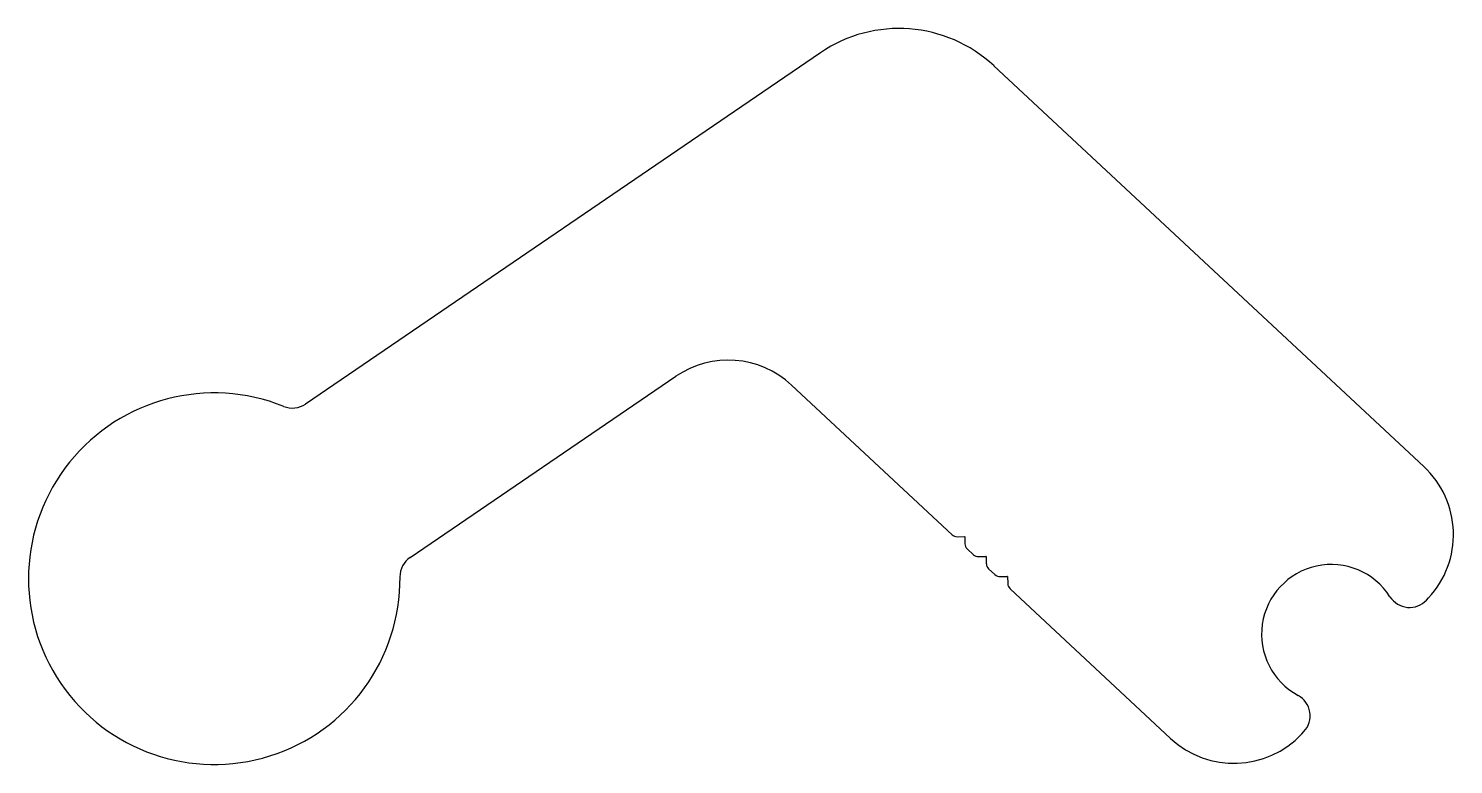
# Model space of a CAD drawing. Header units: inches. Extents: x -26.5 to 22.3, y -0.4 to 24.8.
import ezdxf

# ---------------------------------------------------------------- set-up
doc = ezdxf.new("R2010")
doc.units = ezdxf.units.IN
doc.header["$MEASUREMENT"] = 0

msp = doc.modelspace()

# ---------------------------------------------------------------- linework, layer by layer
at = {"color": 7}
for p, q in [((0.616, 23.936), (-16.99, 11.928)), ((21.243, 9.79), (6.546, 23.486)), ((-13.412, 6.682), (-4.329, 12.877)), ((-0.376, 12.577), (5.114, 7.46)), ((5.294, 7.394), (5.535, 7.402)), ((5.544, 7.394), (5.552, 7.153)), ((5.632, 6.978), (5.846, 6.779)), ((6.025, 6.712), (6.267, 6.72)), ((6.275, 6.713), (6.284, 6.471)), ((6.363, 6.297), (6.577, 6.097)), ((6.577, 6.097), (6.363, 6.297)), ((6.363, 6.297), (6.577, 6.097)), ((6.577, 6.097), (6.363, 6.297)), ((6.363, 6.297), (6.577, 6.097)), ((6.757, 6.03), (6.998, 6.039)), ((7.007, 6.031), (7.015, 5.789)), ((7.095, 5.615), (7.095, 5.615)), ((7.095, 5.615), (7.095, 5.615)), ((7.095, 5.615), (12.585, 0.499)), ((21.333, 5.229), (21.401, 5.303)), ((17.072, 0.657), (17.141, 0.731))]:
    msp.add_line(p, q, dxfattribs=at)
for centre, radius, start, end in [((3.299, 20.002), 4.763, 47.02, 124.2967), ((-2.54, 10.254), 3.175, 47.02, 124.2967), ((-20.108, 5.958), 6.35, 68.0457, 0.5477), ((-17.437, 12.584), 0.794, 248.0457, 304.2967), ((19.078, 7.467), 3.175, 317.02, 47.02), ((5.285, 7.643), 0.25, 227.02, 272.02), ((5.536, 7.394), 0.008, 2.02, 92.02), ((5.802, 7.161), 0.25, 182.02, 227.02), ((-12.965, 6.026), 0.794, 124.2967, 180.5477), ((6.016, 6.962), 0.25, 227.02, 272.02), ((6.267, 6.712), 0.008, 2.02, 92.02), ((6.534, 6.48), 0.25, 182.02, 227.02), ((18.075, 4.062), 2.381, 32.5425, 241.4975), ((6.748, 6.28), 0.25, 227.02, 272.02), ((6.999, 6.031), 0.008, 2.02, 92.02), ((7.265, 5.798), 0.25, 182.02, 227.02), ((20.752, 5.77), 0.794, 212.5425, 317.02), ((16.56, 1.272), 0.794, 317.02, 61.4975), ((14.749, 2.822), 3.175, 227.02, 317.02)]:
    msp.add_arc(centre, radius, start, end, dxfattribs=at)

doc.saveas('drawing.dxf')
